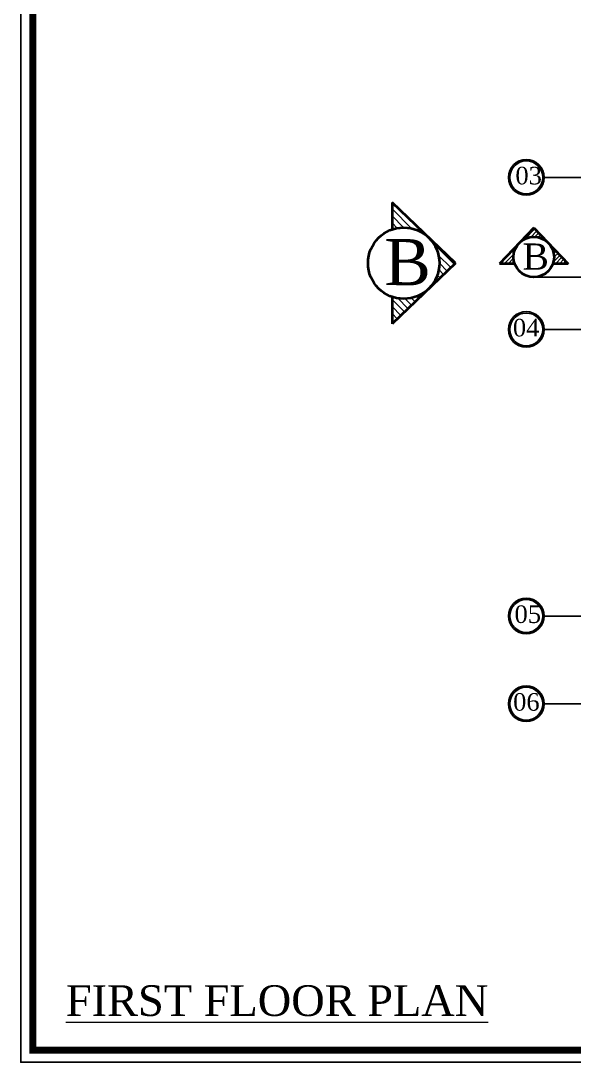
# Model space of a CAD drawing. Header units: centimetres. Extents: x 7997 to 116674, y 1017 to 13844.
# Drawn here: x 37748 to 38694, y 8084 to 9865 of the extents above; entities that cross this region are included whole.
import ezdxf
from ezdxf.enums import TextEntityAlignment as Align

# ---------------------------------------------------------------- set-up
doc = ezdxf.new("R2010")
doc.units = ezdxf.units.CM
doc.header["$LTSCALE"] = 200
doc.linetypes.add('CENTER2', pattern=[1.125, 0.75, -0.125, 0.125, -0.125])
for name, color, linetype in [('$0$GRID', 9, 'Continuous'), ('$0$GRID @ 1', 9, 'Continuous'), ('ARCH-TEXT', 6, 'Continuous'), ('AXIS', 9, 'CENTER2'), ('COL', 1, 'Continuous'), ('DIM', 11, 'Continuous'), ('TXT', 6, 'Continuous')]:
    doc.layers.add(name, color=color, linetype=linetype)
for name, color, linetype, lineweight in [('HA', 251, 'Continuous', 0), ('PLAN', 7, 'Continuous', 40), ('TEXT', 6, 'Continuous', 18), ('WALL', 3, 'Continuous', 25)]:
    doc.layers.add(name, color=color, linetype=linetype, lineweight=lineweight)
doc.styles.add('$0$GRID', font='times.ttf', dxfattribs={"height": 40})
doc.styles.add('ROMAND', font='times.ttf')
doc.styles.add('T1', font='times.ttf')

# ---------------------------------------------------------------- blocks, each defined once
blk = doc.blocks.new('ASAS')
at = {"layer": 'TXT'}
h = blk.add_hatch(dxfattribs=at)
h.set_pattern_fill('ANSI31', color=256, scale=27, angle=1170, style=0)
h.set_pattern_definition([(315, (-6186.26, 4222.8215), (5.966213, 5.966213), [])])
h.paths.add_polyline_path([(-1012.2, 2021.9, -0.08394), (-1032.2, 2025.3), (-1032.2, 1979.3), (-923.8, 2082.9), (-1032.2, 2186.5), (-1032.2, 2140.5, -0.08394), (-1012.2, 2143.9, -1)])
at = {"layer": 'PLAN', "linetype": 'Continuous'}
for p, q in [((-923.8, 2082.9), (-1032.2, 2186.5)), ((-1032.2, 2186.5), (-1032.2, 2140.5)), ((-923.8, 2082.9), (-1032.2, 1979.3)), ((-1032.2, 2025.3), (-1032.2, 1979.3))]:
    blk.add_line(p, q, dxfattribs=at)
blk.add_circle((-1012.2, 2082.9), 61, dxfattribs=at)
at = {"layer": 'ARCH-TEXT', "lineweight": -3, "style": 'ROMAND'}
blk.add_text('B', height=78.8, dxfattribs=at).set_placement((-1045.1, 2045.3))
blk = doc.blocks.new('SEC.L')
at = {"layer": 'TXT'}
h = blk.add_hatch(dxfattribs=at)
h.set_pattern_fill('ANSI31', color=256, scale=15.3, angle=1080, style=0)
h.set_pattern_definition([(225, (-329.8383, 2980.8756), (3.380854, -3.380854), [])])
h.paths.add_polyline_path([(-1577, 48.9, 0.08394), (-1575.1, 37.5), (-1601.2, 37.5), (-1542.5, 99), (-1483.8, 37.5), (-1509.8, 37.5, 0.08394), (-1507.9, 48.9, 1)])
at = {"layer": 'AXIS', "linetype": 'CENTER2', "ltscale": 0.5}
blk.add_lwpolyline([(124.4, 14.3, 3, 3, 0), (-362.4, 14.3, 0, 0, 0), (-1121.7, 14.3, 3, 3, 0), (-1542.5, 14.3, 3, 3, 0)], format="xyseb", dxfattribs=at)
at = {"layer": 'PLAN', "linetype": 'Continuous'}
for p, q in [((-1542.5, 99), (-1601.2, 37.5)), ((-1542.5, 99), (-1483.8, 37.5)), ((-1575.1, 37.5), (-1601.2, 37.5)), ((-1483.8, 37.5), (-1509.8, 37.5))]:
    blk.add_line(p, q, dxfattribs=at)
blk.add_circle((-1542.5, 48.9), 34.6, dxfattribs=at)
at = {"layer": 'ARCH-TEXT', "lineweight": -3, "style": 'ROMAND'}
blk.add_text('B', height=44.6, dxfattribs=at).set_placement((-1561.6, 27.4))
blk = doc.blocks.new('08-TITLE SHEET-selattin', base_point=(45714.8, -203081.4))
at = {"color": 0}
blk.add_lwpolyline([(51244.8, -203081.4), (45714.8, -203081.4), (45714.8, -206921.4), (51244.8, -206921.4)], close=True, dxfattribs=at)
at = {"color": 0, "linetype": 'ByBlock', "const_width": 17}
blk.add_lwpolyline([(45744.3, -206891.9), (51215.3, -206891.9), (51215.3, -203110.8), (45744.3, -203110.8)], close=True, dxfattribs=at)
at = {"layer": 'HA', "ltscale": 1.2}
blk.add_lwpolyline([(45714.8, -203081.4), (51244.8, -203081.4), (51244.8, -206921.4), (45714.8, -206921.4)], close=True, dxfattribs=at)
blk = doc.blocks.new('*U1678')
at = {"layer": '$0$GRID', "linetype": 'ByBlock', "ltscale": 100}
for radius in [40.7, 37.5]:
    blk.add_circle((0, 0), radius, dxfattribs=at)
at = {"layer": '$0$GRID', "style": '$0$GRID'}
blk.add_attdef('A1', text='', height=40, dxfattribs=at).set_placement((0, 4.2), align=Align.MIDDLE_CENTER)
blk = doc.blocks.new('*U1738')
at = {"layer": '$0$GRID', "linetype": 'Continuous'}
ref = blk.add_blockref('*U1678', (36847.6, 6597), dxfattribs=dict(at, xscale=0.75, yscale=0.75, zscale=0.75))
ref.add_attrib('A1', '03', dxfattribs={"layer": '$0$GRID @ 1', "height": 30, "style": '$0$GRID'}).set_placement((36851.7, 6600.1), align=Align.MIDDLE_CENTER)
blk = doc.blocks.new('*U1739')
at = {"layer": '$0$GRID', "linetype": 'Continuous'}
ref = blk.add_blockref('*U1678', (36847.6, 6337), dxfattribs=dict(at, xscale=0.75, yscale=0.75, zscale=0.75))
ref.add_attrib('A1', '04', dxfattribs={"layer": '$0$GRID @ 1', "height": 30, "style": '$0$GRID'}).set_placement((36847.4, 6340.1), align=Align.MIDDLE_CENTER)
blk = doc.blocks.new('*U1740')
at = {"layer": '$0$GRID', "linetype": 'Continuous'}
ref = blk.add_blockref('*U1678', (36847.6, 5847), dxfattribs=dict(at, xscale=0.75, yscale=0.75, zscale=0.75))
ref.add_attrib('A1', '05', dxfattribs={"layer": '$0$GRID @ 1', "height": 30, "style": '$0$GRID'}).set_placement((36850.2, 5850.1), align=Align.MIDDLE_CENTER)
blk = doc.blocks.new('*U1741')
at = {"layer": '$0$GRID', "linetype": 'Continuous'}
ref = blk.add_blockref('*U1678', (36847.6, 5697), dxfattribs=dict(at, xscale=0.75, yscale=0.75, zscale=0.75))
ref.add_attrib('A1', '06', dxfattribs={"layer": '$0$GRID @ 1', "height": 30, "style": '$0$GRID'}).set_placement((36847.8, 5700.1), align=Align.MIDDLE_CENTER)
blk = doc.blocks.new('09-GRID LINE PLAN-Essa', base_point=(37178.1, 7462))
at = {"layer": 'AXIS', "ltscale": 0.5}
for p, q in [((38518.1, 6597), (36878.1, 6597)), ((38518.1, 6337), (36878.1, 6337)), ((38518.1, 5847), (36878.1, 5847)), ((38518.1, 5697), (36878.1, 5697))]:
    blk.add_line(p, q, dxfattribs=at)
at = {"layer": 'COL', "linetype": 'Continuous'}
for name in ['*U1738', '*U1739', '*U1740', '*U1741']:
    blk.add_blockref(name, (0, 0), dxfattribs=at)

msp = doc.modelspace()

# ---------------------------------------------------------------- linework, layer by layer
at = {"linetype": 'Continuous'}
msp.add_lwpolyline([(37747.796, 8084.0841), (41618.796, 8084.0841), (41618.796, 10772.0841), (37747.796, 10772.0841)], close=True, dxfattribs=at)

# ---------------------------------------------------------------- block references
at = {"layer": 'COL', "linetype": 'Continuous'}
msp.add_blockref('09-GRID LINE PLAN-Essa', (38942.9995, 10462.002), dxfattribs=at)
at = {"layer": 'DIM', "color": 0, "linetype": 'Continuous', "xscale": 0.7000000000000026, "yscale": 0.7000000000000026, "zscale": 0.7000000000000026}
msp.add_blockref('08-TITLE SHEET-selattin', (37747.796, 10772.0841), dxfattribs=at)
at = {"layer": 'DIM'}
msp.add_blockref('ASAS', (39415.0237, 7367.4707), dxfattribs=at)
at = {"layer": 'WALL'}
msp.add_blockref('SEC.L', (40167.8447, 9412.002), dxfattribs=at)

# ---------------------------------------------------------------- texts
at = {"layer": 'TEXT', "style": 'T1'}
msp.add_text('%%UFIRST FLOOR PLAN', height=52.5, dxfattribs=at).set_placement((38186.1794, 8163.1488), align=Align.CENTER)

doc.saveas('drawing.dxf')
